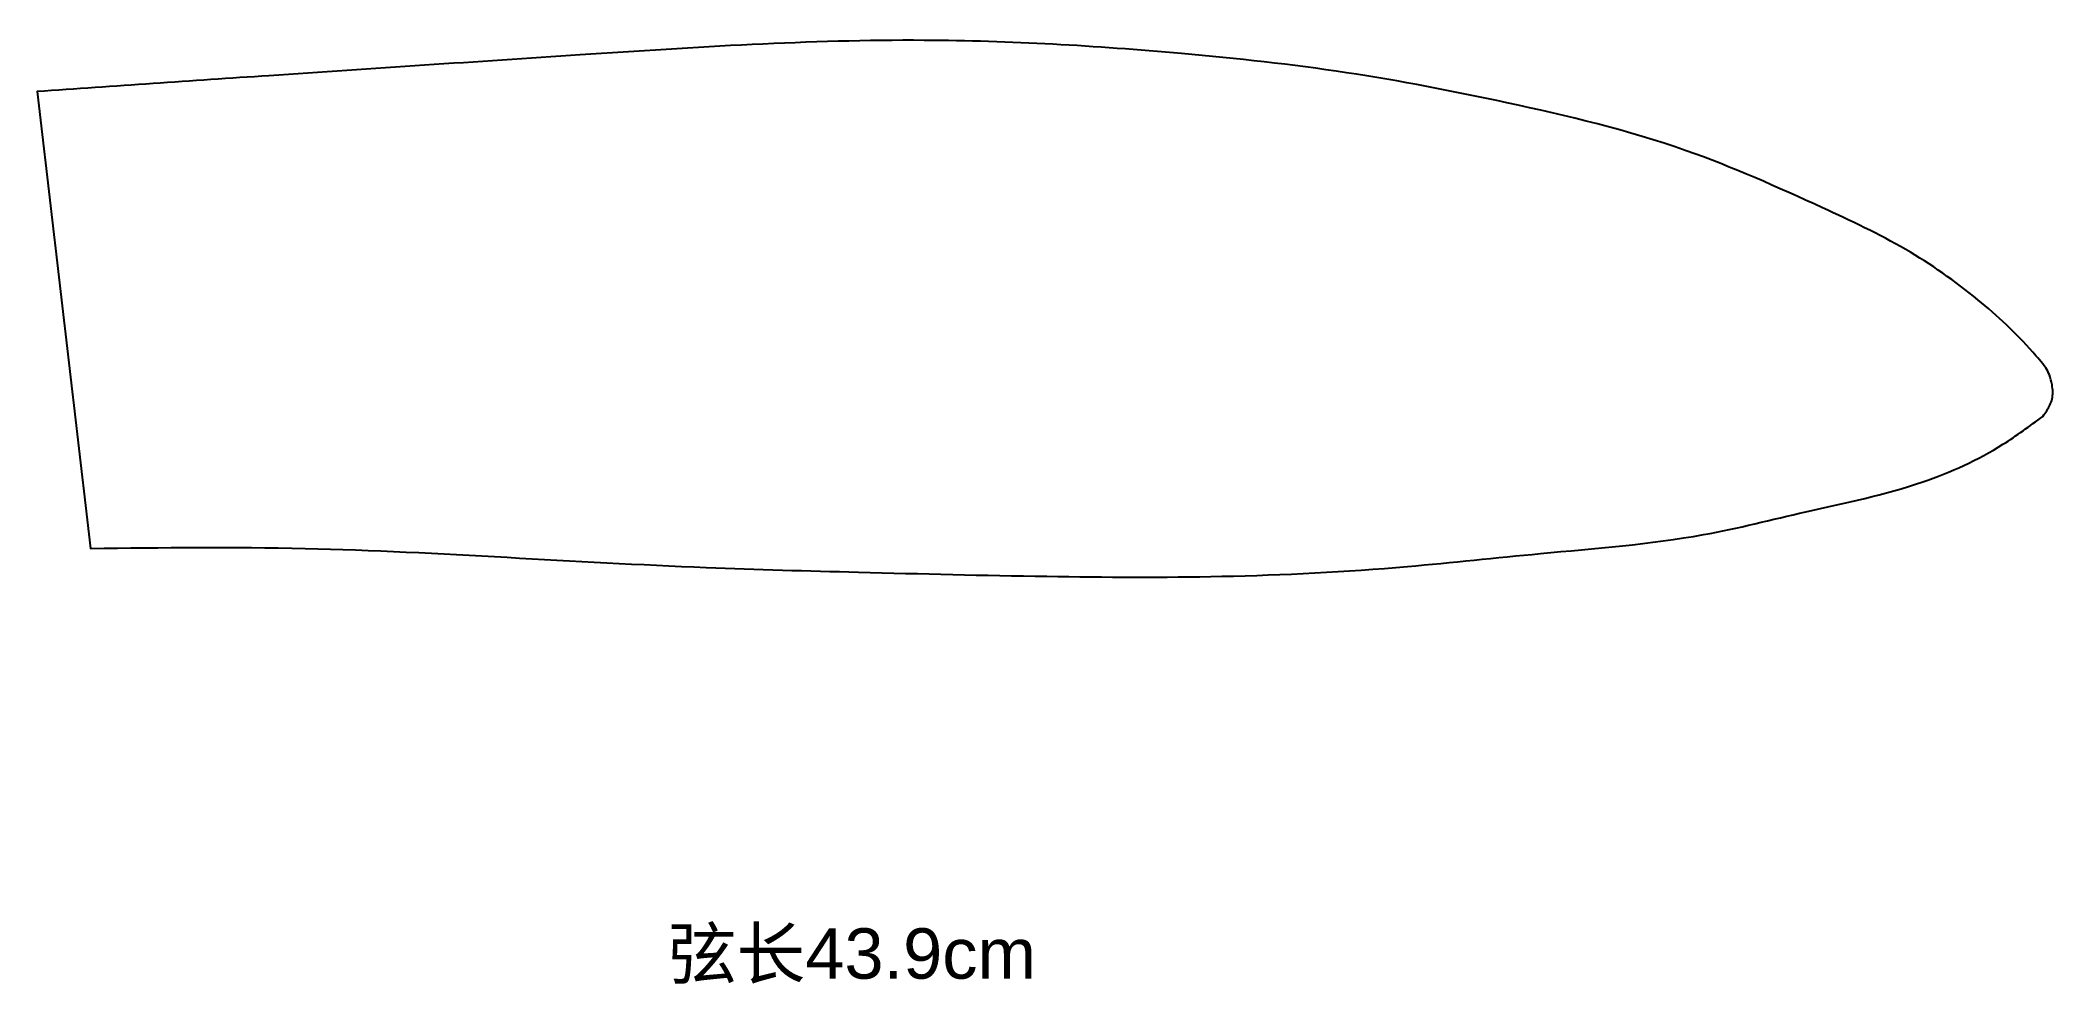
# Model space of a CAD drawing. Header units: inches. Extents: x -6.6 to 13.8, y -6 to 3.6.
import ezdxf

# ---------------------------------------------------------------- set-up
doc = ezdxf.new("R2010")
doc.units = ezdxf.units.IN
doc.header["$MEASUREMENT"] = 0
doc.styles.get("Standard").update_dxf_attribs({"font": 'arial.ttf'})

msp = doc.modelspace()

# ---------------------------------------------------------------- linework, layer by layer
msp.add_open_spline([(13.715, -0.264), (13.582, -0.362), (13.208, -0.638), (12.402, -1.002), (11.358, -1.212), (10.078, -1.538), (8.713, -1.638), (7.086, -1.819), (5.412, -1.905), (3.551, -1.893), (1.805, -1.85), (-0.024, -1.8), (-1.896, -1.694), (-3.98, -1.581), (-5.392, -1.597), (-6.118, -1.605), (-6.299, -0.058), (-6.48, 1.488), (-6.662, 3.035), (-5.877, 3.089), (-4.038, 3.216), (-1.036, 3.414), (2.057, 3.62), (4.657, 3.465), (6.635, 3.252), (8.346, 2.917), (9.989, 2.527), (11.309, 1.934), (12.32, 1.463), (13.036, 0.962), (13.494, 0.534), (13.703, 0.283), (13.747, 0.23), (13.759, 0.206), (13.788, 0.151), (13.815, 0.045), (13.822, -0.085), (13.768, -0.191), (13.729, -0.245), (13.715, -0.264)], degree=3, knots=[0, 0, 0, 0, 0.494923, 1.394493, 2.619704, 3.684243, 5.352563, 6.709294, 8.599603, 10.376547, 12.291166, 13.83792, 15.864437, 17.918759, 20.096837, 20.096837, 20.096837, 21.096837, 21.096837, 21.096837, 23.457904, 26.626328, 30.125644, 32.741501, 34.430111, 36.088247, 37.97292, 39.474793, 40.420531, 41.31435, 42.084, 42.292199, 42.292199, 42.292199, 42.372633, 42.476954, 42.620013, 42.750335, 42.821465, 42.821465, 42.821465, 42.821465])

# ---------------------------------------------------------------- texts
msp.add_text('弦长43.9cm', height=0.5119).set_placement((-0.254, -5.975))

doc.saveas('drawing.dxf')
